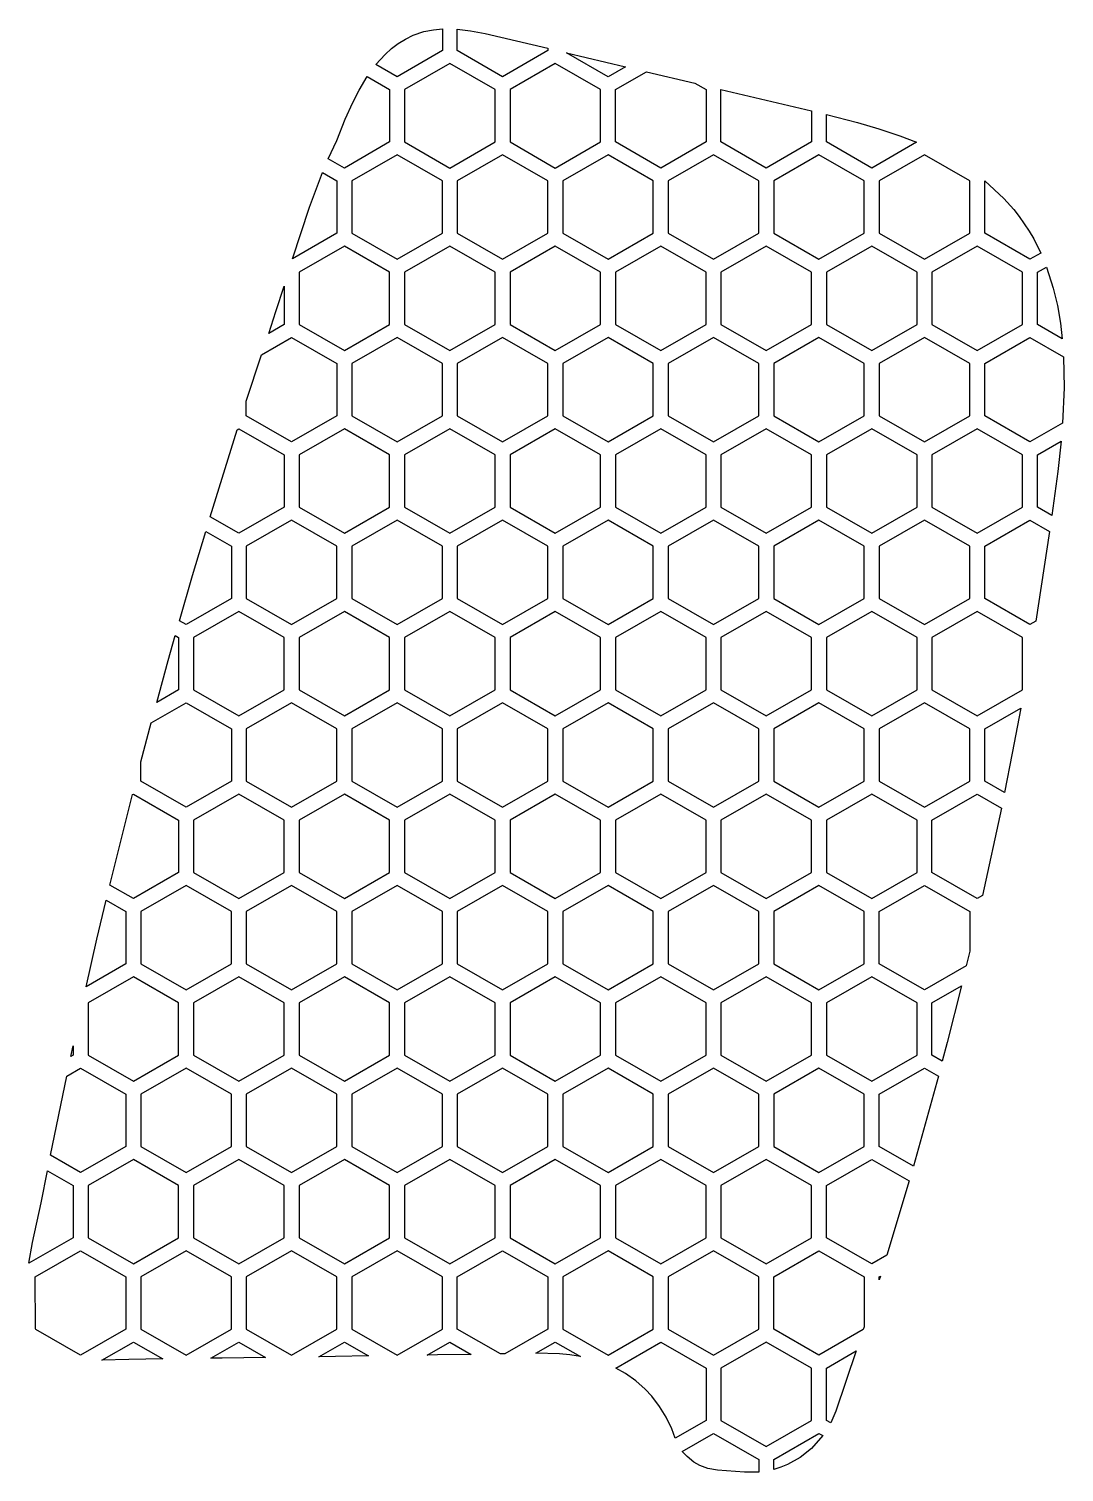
# Model space of a CAD drawing. Header units: millimetres. Extents: x 174.7 to 209.4, y -154.7 to -106.4.
import ezdxf

# ---------------------------------------------------------------- set-up
doc = ezdxf.new("R2010")
doc.units = ezdxf.units.MM

# ---------------------------------------------------------------- blocks, each defined once
blk = doc.blocks.new('HEX')
blk.add_lwpolyline([(1.516, 0.875), (0, 1.75), (-1.516, 0.875), (-1.516, -0.875), (0, -1.75), (1.516, -0.875)], close=True)

msp = doc.modelspace()

# ---------------------------------------------------------------- linework, layer by layer
for points in [[(186.334, -107.612), (186.639, -107.274), (186.851, -107.082), (187.077, -106.909), (187.319, -106.76), (187.577, -106.634), (187.932, -106.513), (188.256, -106.448), (188.557, -106.42), (188.557, -107.146), (187.041, -108.021), (186.334, -107.612)], [(189.057, -106.431), (189.498, -106.484), (189.995, -106.579), (192.088, -107.071), (192.088, -107.146), (190.572, -108.021), (189.057, -107.146), (189.057, -106.431)], [(192.716, -107.22), (194.025, -107.53), (194.683, -107.686), (194.103, -108.021), (192.716, -107.22)], [(185.028, -110.156), (185.305, -109.447), (185.557, -108.883), (185.767, -108.472), (186.038, -108.019), (186.791, -108.454), (186.791, -110.204), (185.276, -111.079), (184.74, -110.769), (185.028, -110.156)], [(195.392, -107.854), (197.009, -108.237), (197.384, -108.454), (197.384, -110.204), (195.869, -111.079), (194.353, -110.204), (194.353, -108.454), (195.392, -107.854)], [(197.884, -108.454), (200.915, -109.163), (200.915, -110.204), (199.4, -111.079), (197.884, -110.204), (197.884, -108.454)], [(201.415, -109.284), (202.45, -109.553), (203.164, -109.762), (203.868, -109.997), (204.43, -110.213), (202.931, -111.079), (201.415, -110.204), (201.415, -109.284)], [(183.546, -114.116), (184.109, -112.391), (184.544, -111.233), (185.026, -111.512), (185.026, -113.262), (183.546, -114.116)], [(206.712, -111.512), (207.358, -112.1), (207.682, -112.465), (207.869, -112.703), (208.203, -113.198), (208.352, -113.455), (208.588, -113.929), (208.228, -114.137), (206.712, -113.262), (206.712, -111.512)], [(208.779, -114.396), (209.007, -115.101), (209.145, -115.684), (209.247, -116.28), (209.308, -116.799), (208.478, -116.32), (208.478, -114.57), (208.779, -114.396)], [(182.744, -116.618), (182.988, -115.887), (183.26, -115.033), (183.26, -116.32), (182.744, -116.618)], [(181.994, -118.892), (182.505, -117.333), (183.51, -116.753), (185.026, -117.628), (185.026, -119.378), (183.51, -120.253), (181.994, -119.378), (181.994, -118.892)], [(209.352, -117.402), (209.371, -118.435), (209.319, -119.623), (208.228, -120.253), (206.712, -119.378), (206.712, -117.628), (208.228, -116.753), (209.352, -117.402)], [(180.783, -122.756), (181.689, -119.843), (181.744, -119.811), (183.26, -120.686), (183.26, -122.436), (181.744, -123.311), (180.783, -122.756)], [(209.269, -120.229), (209.159, -121.243), (208.961, -122.715), (208.478, -122.436), (208.478, -120.686), (209.269, -120.229)], [(208.885, -123.248), (208.423, -126.256), (208.228, -126.369), (206.712, -125.494), (206.712, -123.744), (208.228, -122.869), (208.885, -123.248)], [(179.757, -126.241), (180.195, -124.726), (180.635, -123.247), (181.494, -123.744), (181.494, -125.494), (179.979, -126.369), (179.757, -126.241)], [(178.995, -128.976), (179.38, -127.575), (179.616, -126.737), (179.729, -126.802), (179.729, -128.552), (178.995, -128.976)], [(178.463, -130.968), (178.81, -129.66), (179.979, -128.985), (181.494, -129.86), (181.494, -131.61), (179.979, -132.485), (178.463, -131.61), (178.463, -130.968)], [(207.92, -129.163), (207.637, -130.674), (207.376, -131.993), (206.712, -131.61), (206.712, -129.86), (207.92, -129.163)], [(177.427, -135.089), (178.18, -132.062), (178.213, -132.043), (179.729, -132.918), (179.729, -134.668), (178.213, -135.543), (177.427, -135.089)], [(207.272, -132.51), (206.643, -135.438), (206.462, -135.543), (204.947, -134.668), (204.947, -132.918), (206.462, -132.043), (207.272, -132.51)], [(206.212, -137.305), (206.095, -137.793), (204.697, -138.601), (203.181, -137.726), (203.181, -135.976), (204.697, -135.101), (206.212, -135.976), (206.212, -137.305)], [(176.633, -138.494), (176.996, -136.904), (177.305, -135.596), (177.963, -135.976), (177.963, -137.726), (176.633, -138.494)], [(205.933, -138.464), (205.456, -140.36), (205.293, -140.984), (204.947, -140.784), (204.947, -139.034), (205.933, -138.464)], [(176.122, -140.828), (176.198, -140.473), (176.198, -140.784), (176.122, -140.828)], [(175.442, -144.136), (175.983, -141.485), (176.448, -141.217), (177.963, -142.092), (177.963, -143.842), (176.448, -144.717), (175.442, -144.136)], [(205.161, -141.485), (204.326, -144.503), (203.181, -143.842), (203.181, -142.092), (204.697, -141.217), (205.161, -141.485)], [(204.184, -144.998), (203.44, -147.481), (202.931, -147.775), (201.415, -146.9), (201.415, -145.15), (202.931, -144.275), (204.184, -144.998)], [(174.716, -147.755), (174.838, -147.062), (175.131, -145.735), (175.34, -144.655), (176.198, -145.15), (176.198, -146.9), (174.716, -147.755)], [(174.941, -149.95), (174.932, -148.208), (176.448, -147.333), (177.963, -148.208), (177.963, -149.958), (176.448, -150.833), (174.952, -149.969), (174.941, -149.95)], [(190.65, -150.788), (190.5, -150.791), (189.057, -149.958), (189.057, -148.208), (190.572, -147.333), (192.088, -148.208), (192.088, -149.958), (190.65, -150.788)], [(202.678, -149.887), (202.648, -149.977), (201.165, -150.833), (199.65, -149.958), (199.65, -148.208), (201.165, -147.333), (202.681, -148.208), (202.678, -149.887)], [(203.181, -148.312), (203.181, -148.208), (203.221, -148.185), (203.181, -148.312)], [(179.197, -150.959), (178.065, -150.977), (177.162, -150.998), (178.213, -150.391), (179.197, -150.959)], [(182.64, -150.908), (181.19, -150.929), (180.802, -150.935), (181.744, -150.391), (182.64, -150.908)], [(186.083, -150.857), (184.983, -150.873), (184.425, -150.882), (185.276, -150.391), (186.083, -150.857)], [(189.527, -150.807), (188.396, -150.823), (188.049, -150.828), (188.807, -150.391), (189.527, -150.807)], [(193.179, -150.88), (192.83, -150.823), (192.483, -150.787), (191.692, -150.764), (192.338, -150.391), (193.179, -150.88)], [(196.356, -153.61), (196.239, -153.293), (196.054, -152.909), (195.828, -152.545), (195.567, -152.207), (195.349, -151.973), (195.033, -151.69), (194.69, -151.446), (194.36, -151.262), (195.869, -150.391), (197.384, -151.266), (197.384, -153.016), (196.356, -153.61)], [(202.413, -150.69), (201.729, -152.708), (201.561, -153.1), (201.415, -153.016), (201.415, -151.266), (202.413, -150.69)], [(199.15, -154.745), (198.667, -154.748), (197.765, -154.678), (197.447, -154.625), (197.174, -154.524), (196.973, -154.41), (196.749, -154.23), (196.59, -154.052), (197.634, -153.449), (199.15, -154.324), (199.15, -154.745)], [(201.299, -153.526), (200.919, -153.953), (200.538, -154.255), (200.113, -154.492), (199.888, -154.583), (199.65, -154.657), (199.65, -154.324), (201.165, -153.449), (201.299, -153.526)]]:
    msp.add_lwpolyline(points, close=True)

# ---------------------------------------------------------------- block references
for p in [(188.807, -109.329), (192.338, -109.329), (187.041, -112.387), (190.572, -112.387), (194.103, -112.387), (197.634, -112.387), (201.165, -112.387), (204.697, -112.387), (185.276, -115.445), (188.807, -115.445), (192.338, -115.445), (195.869, -115.445), (199.4, -115.445), (202.931, -115.445), (206.462, -115.445), (187.041, -118.503), (190.572, -118.503), (194.103, -118.503), (197.634, -118.503), (201.165, -118.503), (204.697, -118.503), (185.276, -121.561), (188.807, -121.561), (192.338, -121.561), (195.869, -121.561), (199.4, -121.561), (202.931, -121.561), (206.462, -121.561), (183.51, -124.619), (187.041, -124.619), (190.572, -124.619), (194.103, -124.619), (197.634, -124.619), (201.165, -124.619), (204.697, -124.619), (181.744, -127.677), (185.276, -127.677), (188.807, -127.677), (192.338, -127.677), (195.869, -127.677), (199.4, -127.677), (202.931, -127.677), (206.462, -127.677), (183.51, -130.735), (187.041, -130.735), (190.572, -130.735), (194.103, -130.735), (197.634, -130.735), (201.165, -130.735), (204.697, -130.735), (181.744, -133.793), (185.276, -133.793), (188.807, -133.793), (192.338, -133.793), (195.869, -133.793), (199.4, -133.793), (202.931, -133.793), (179.979, -136.851), (183.51, -136.851), (187.041, -136.851), (190.572, -136.851), (194.103, -136.851), (197.634, -136.851), (201.165, -136.851), (178.213, -139.909), (181.744, -139.909), (185.276, -139.909), (188.807, -139.909), (192.338, -139.909), (195.869, -139.909), (199.4, -139.909), (202.931, -139.909), (179.979, -142.967), (183.51, -142.967), (187.041, -142.967), (190.572, -142.967), (194.103, -142.967), (197.634, -142.967), (201.165, -142.967), (178.213, -146.025), (181.744, -146.025), (185.276, -146.025), (188.807, -146.025), (192.338, -146.025), (195.869, -146.025), (199.4, -146.025), (179.979, -149.083), (183.51, -149.083), (187.041, -149.083), (194.103, -149.083), (197.634, -149.083), (199.4, -152.141)]:
    msp.add_blockref('HEX', p)

doc.saveas('drawing.dxf')
